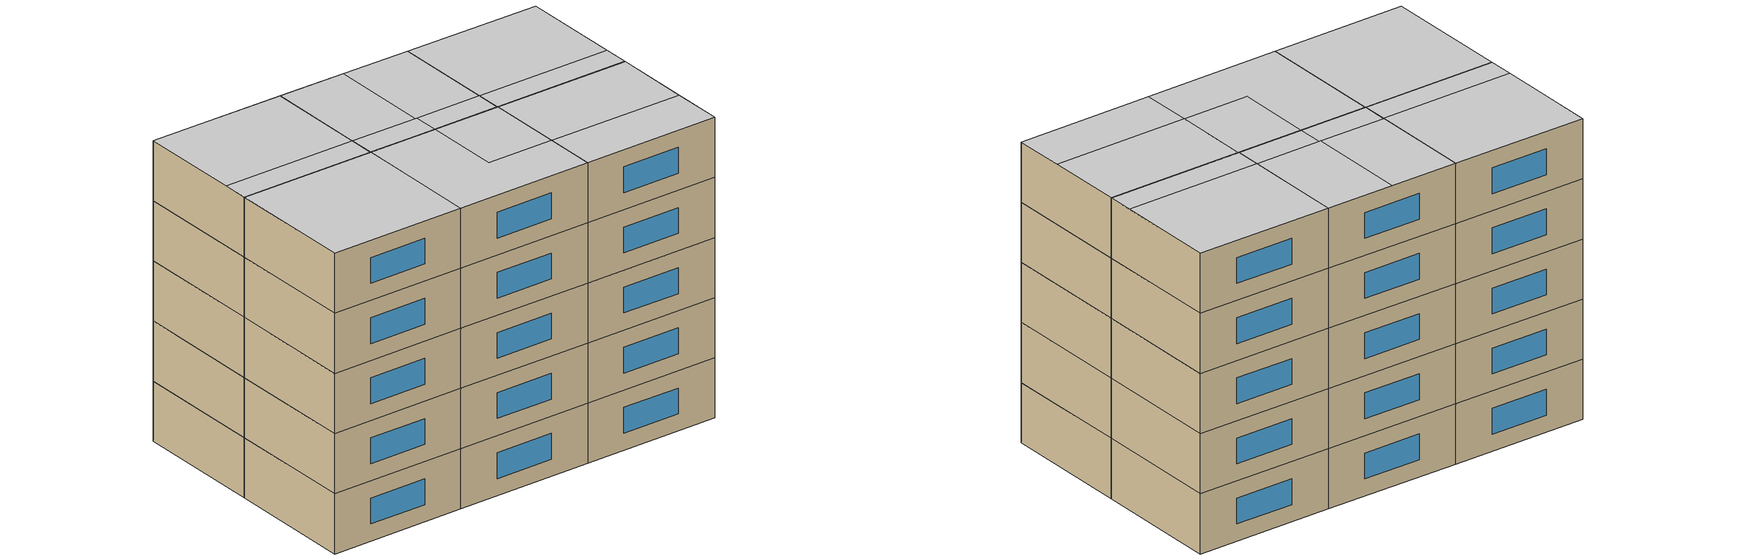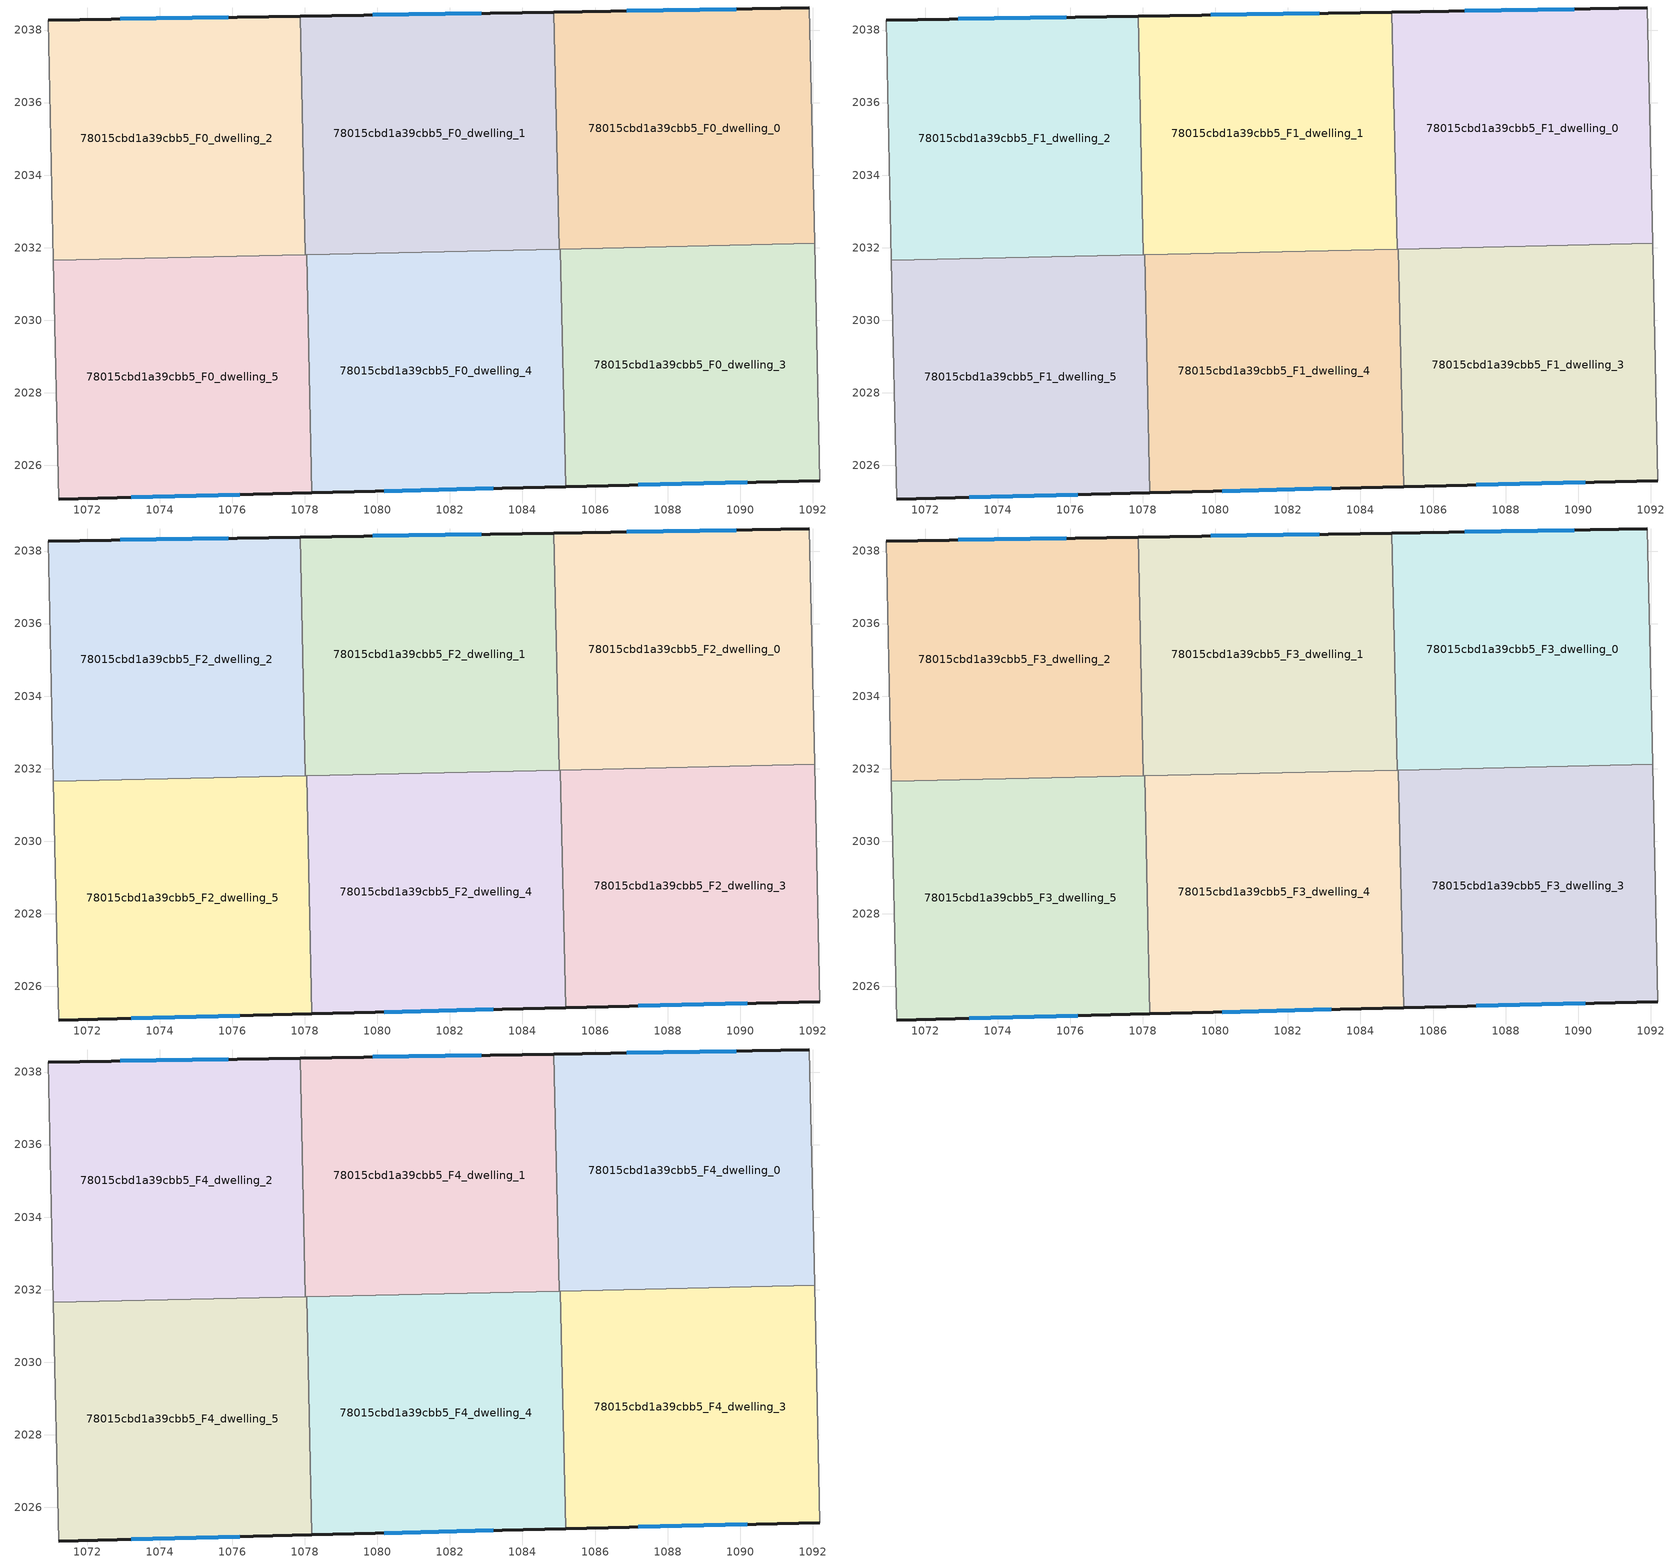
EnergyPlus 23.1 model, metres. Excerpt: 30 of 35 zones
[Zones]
78015cbd1a39cbb5_F0_dwelling_0
 floor ground (EU_floor_Construction): 1091.91,2038.61 1092.06,2032.12 1085.01,2031.96 1084.87,2038.5 z0
 wall outside (EU_wall_Construction): 1091.91,2038.61 1084.87,2038.5 z0:3
 wall adiabatic (EU_wall_Construction): 1092.06,2032.12 1091.91,2038.61 z0:3
 wall to 78015cbd1a39cbb5_F0_dwelling_1 (EU_wall_Construction): 1084.87,2038.5 1085.01,2031.96 z0:3
 wall to 78015cbd1a39cbb5_F0_dwelling_3 (EU_wall_Construction): 1085.05,2031.96 1092.06,2032.12 z0:3
 wall to 78015cbd1a39cbb5_F0_dwelling_4 (EU_wall_Construction): 1085.01,2031.96 1085.05,2031.96 z0:3
 window (EU_Window_Construction): 1089.9,2038.58 1086.88,2038.53 z0.86:2.14
78015cbd1a39cbb5_F0_dwelling_1
 floor ground (EU_floor_Construction): 1084.87,2038.5 1085.01,2031.96 1078.02,2031.8 1077.87,2038.39 z0
 wall outside (EU_wall_Construction): 1084.87,2038.5 1077.87,2038.39 z0:3
 wall to 78015cbd1a39cbb5_F0_dwelling_2 (EU_wall_Construction): 1077.87,2038.39 1078.02,2031.8 z0:3
 wall to 78015cbd1a39cbb5_F0_dwelling_4 (EU_wall_Construction): 1078.05,2031.81 1085.01,2031.96 z0:3
 wall to 78015cbd1a39cbb5_F0_dwelling_5 (EU_wall_Construction): 1078.02,2031.8 1078.05,2031.8 z0:3
 window (EU_Window_Construction): 1082.87,2038.46 1079.87,2038.42 z0.86:2.14
78015cbd1a39cbb5_F0_dwelling_2
 floor ground (EU_floor_Construction): 1077.87,2038.39 1078.02,2031.8 1071.07,2031.65 1070.92,2038.28 z0
 wall outside (EU_wall_Construction): 1077.87,2038.39 1070.92,2038.28 z0:3
 wall to 78015cbd1a39cbb5_F0_dwelling_5 (EU_wall_Construction): 1071.07,2031.65 1078.02,2031.8 z0:3
 wall adiabatic (EU_wall_Construction): 1070.92,2038.28 1071.07,2031.65 z0:3
 window (EU_Window_Construction): 1075.89,2038.35 1072.91,2038.31 z0.86:2.14
78015cbd1a39cbb5_F0_dwelling_3
 floor ground (EU_floor_Construction): 1092.06,2032.12 1092.2,2025.58 1085.19,2025.41 1085.04,2031.96 z0
 wall outside (EU_wall_Construction): 1085.19,2025.41 1092.2,2025.58 z0:3
 wall adiabatic (EU_wall_Construction): 1092.2,2025.58 1092.06,2032.12 z0:3
 wall to 78015cbd1a39cbb5_F0_dwelling_4 (EU_wall_Construction): 1085.04,2031.96 1085.19,2025.41 z0:3
 window (EU_Window_Construction): 1087.19,2025.46 1090.2,2025.53 z0.86:2.14
78015cbd1a39cbb5_F0_dwelling_4
 floor ground (EU_floor_Construction): 1085.04,2031.96 1085.19,2025.41 1078.2,2025.24 1078.05,2031.8 z0
 wall outside (EU_wall_Construction): 1078.2,2025.24 1085.19,2025.41 z0:3
 wall to 78015cbd1a39cbb5_F0_dwelling_5 (EU_wall_Construction): 1078.05,2031.8 1078.2,2025.24 z0:3
 window (EU_Window_Construction): 1080.19,2025.29 1083.19,2025.36 z0.86:2.14
78015cbd1a39cbb5_F0_dwelling_5
 floor ground (EU_floor_Construction): 1078.05,2031.8 1078.2,2025.24 1071.21,2025.07 1071.07,2031.65 1078.02,2031.8 z0
 wall outside (EU_wall_Construction): 1071.21,2025.07 1078.2,2025.24 z0:3
 wall adiabatic (EU_wall_Construction): 1071.07,2031.65 1071.21,2025.07 z0:3
 window (EU_Window_Construction): 1073.21,2025.12 1076.2,2025.19 z0.86:2.14
78015cbd1a39cbb5_F1_dwelling_0
 floor to 78015cbd1a39cbb5_F0_dwelling_0 (EU_floor_Construction): 1091.91,2038.61 1092.06,2032.12 1085.01,2031.96 1084.87,2038.5 z3
 wall outside (EU_wall_Construction): 1091.91,2038.61 1084.87,2038.5 z3:6
 wall adiabatic (EU_wall_Construction): 1092.06,2032.12 1091.91,2038.61 z3:6
 wall to 78015cbd1a39cbb5_F1_dwelling_1 (EU_wall_Construction): 1084.87,2038.5 1085.01,2031.96 z3:6
 wall to 78015cbd1a39cbb5_F1_dwelling_3 (EU_wall_Construction): 1085.05,2031.96 1092.06,2032.12 z3:6
 wall to 78015cbd1a39cbb5_F1_dwelling_4 (EU_wall_Construction): 1085.01,2031.96 1085.05,2031.96 z3:6
 window (EU_Window_Construction): 1089.9,2038.58 1086.88,2038.53 z3.86:5.14
78015cbd1a39cbb5_F1_dwelling_1
 floor to 78015cbd1a39cbb5_F0_dwelling_1 (EU_floor_Construction): 1084.87,2038.5 1085.01,2031.96 1078.02,2031.8 1077.87,2038.39 z3
 wall outside (EU_wall_Construction): 1084.87,2038.5 1077.87,2038.39 z3:6
 wall to 78015cbd1a39cbb5_F1_dwelling_2 (EU_wall_Construction): 1077.87,2038.39 1078.02,2031.8 z3:6
 wall to 78015cbd1a39cbb5_F1_dwelling_4 (EU_wall_Construction): 1078.05,2031.81 1085.01,2031.96 z3:6
 wall to 78015cbd1a39cbb5_F1_dwelling_5 (EU_wall_Construction): 1078.02,2031.8 1078.05,2031.8 z3:6
 window (EU_Window_Construction): 1082.87,2038.46 1079.87,2038.42 z3.86:5.14
78015cbd1a39cbb5_F1_dwelling_2
 floor to 78015cbd1a39cbb5_F0_dwelling_2 (EU_floor_Construction): 1077.87,2038.39 1078.02,2031.8 1071.07,2031.65 1070.92,2038.28 z3
 wall outside (EU_wall_Construction): 1077.87,2038.39 1070.92,2038.28 z3:6
 wall to 78015cbd1a39cbb5_F1_dwelling_5 (EU_wall_Construction): 1071.07,2031.65 1078.02,2031.8 z3:6
 wall adiabatic (EU_wall_Construction): 1070.92,2038.28 1071.07,2031.65 z3:6
 window (EU_Window_Construction): 1075.89,2038.35 1072.91,2038.31 z3.86:5.14
78015cbd1a39cbb5_F1_dwelling_3
 floor to 78015cbd1a39cbb5_F0_dwelling_3 (EU_floor_Construction): 1092.06,2032.12 1092.2,2025.58 1085.19,2025.41 1085.04,2031.96 z3
 wall outside (EU_wall_Construction): 1085.19,2025.41 1092.2,2025.58 z3:6
 wall adiabatic (EU_wall_Construction): 1092.2,2025.58 1092.06,2032.12 z3:6
 wall to 78015cbd1a39cbb5_F1_dwelling_4 (EU_wall_Construction): 1085.04,2031.96 1085.19,2025.41 z3:6
 window (EU_Window_Construction): 1087.19,2025.46 1090.2,2025.53 z3.86:5.14
78015cbd1a39cbb5_F1_dwelling_4
 floor to 78015cbd1a39cbb5_F0_dwelling_4 (EU_floor_Construction): 1085.04,2031.96 1085.19,2025.41 1078.2,2025.24 1078.05,2031.8 z3
 wall outside (EU_wall_Construction): 1078.2,2025.24 1085.19,2025.41 z3:6
 wall to 78015cbd1a39cbb5_F1_dwelling_5 (EU_wall_Construction): 1078.05,2031.8 1078.2,2025.24 z3:6
 window (EU_Window_Construction): 1080.19,2025.29 1083.19,2025.36 z3.86:5.14
78015cbd1a39cbb5_F1_dwelling_5
 floor to 78015cbd1a39cbb5_F0_dwelling_5 (EU_floor_Construction): 1078.05,2031.8 1078.2,2025.24 1071.21,2025.07 1071.07,2031.65 1078.02,2031.8 z3
 wall outside (EU_wall_Construction): 1071.21,2025.07 1078.2,2025.24 z3:6
 wall adiabatic (EU_wall_Construction): 1071.07,2031.65 1071.21,2025.07 z3:6
 window (EU_Window_Construction): 1073.21,2025.12 1076.2,2025.19 z3.86:5.14
78015cbd1a39cbb5_F2_dwelling_0
 floor to 78015cbd1a39cbb5_F1_dwelling_0 (EU_floor_Construction): 1091.91,2038.61 1092.06,2032.12 1085.01,2031.96 1084.87,2038.5 z6
 wall outside (EU_wall_Construction): 1091.91,2038.61 1084.87,2038.5 z6:9
 wall adiabatic (EU_wall_Construction): 1092.06,2032.12 1091.91,2038.61 z6:9
 wall to 78015cbd1a39cbb5_F2_dwelling_1 (EU_wall_Construction): 1084.87,2038.5 1085.01,2031.96 z6:9
 wall to 78015cbd1a39cbb5_F2_dwelling_3 (EU_wall_Construction): 1085.05,2031.96 1092.06,2032.12 z6:9
 wall to 78015cbd1a39cbb5_F2_dwelling_4 (EU_wall_Construction): 1085.01,2031.96 1085.05,2031.96 z6:9
 window (EU_Window_Construction): 1089.9,2038.58 1086.88,2038.53 z6.86:8.14
78015cbd1a39cbb5_F2_dwelling_1
 floor to 78015cbd1a39cbb5_F1_dwelling_1 (EU_floor_Construction): 1084.87,2038.5 1085.01,2031.96 1078.02,2031.8 1077.87,2038.39 z6
 wall outside (EU_wall_Construction): 1084.87,2038.5 1077.87,2038.39 z6:9
 wall to 78015cbd1a39cbb5_F2_dwelling_2 (EU_wall_Construction): 1077.87,2038.39 1078.02,2031.8 z6:9
 wall to 78015cbd1a39cbb5_F2_dwelling_4 (EU_wall_Construction): 1078.05,2031.81 1085.01,2031.96 z6:9
 wall to 78015cbd1a39cbb5_F2_dwelling_5 (EU_wall_Construction): 1078.02,2031.8 1078.05,2031.8 z6:9
 window (EU_Window_Construction): 1082.87,2038.46 1079.87,2038.42 z6.86:8.14
78015cbd1a39cbb5_F2_dwelling_2
 floor to 78015cbd1a39cbb5_F1_dwelling_2 (EU_floor_Construction): 1077.87,2038.39 1078.02,2031.8 1071.07,2031.65 1070.92,2038.28 z6
 wall outside (EU_wall_Construction): 1077.87,2038.39 1070.92,2038.28 z6:9
 wall to 78015cbd1a39cbb5_F2_dwelling_5 (EU_wall_Construction): 1071.07,2031.65 1078.02,2031.8 z6:9
 wall adiabatic (EU_wall_Construction): 1070.92,2038.28 1071.07,2031.65 z6:9
 window (EU_Window_Construction): 1075.89,2038.35 1072.91,2038.31 z6.86:8.14
78015cbd1a39cbb5_F2_dwelling_3
 floor to 78015cbd1a39cbb5_F1_dwelling_3 (EU_floor_Construction): 1092.06,2032.12 1092.2,2025.58 1085.19,2025.41 1085.04,2031.96 z6
 wall outside (EU_wall_Construction): 1085.19,2025.41 1092.2,2025.58 z6:9
 wall adiabatic (EU_wall_Construction): 1092.2,2025.58 1092.06,2032.12 z6:9
 wall to 78015cbd1a39cbb5_F2_dwelling_4 (EU_wall_Construction): 1085.04,2031.96 1085.19,2025.41 z6:9
 window (EU_Window_Construction): 1087.19,2025.46 1090.2,2025.53 z6.86:8.14
78015cbd1a39cbb5_F2_dwelling_4
 floor to 78015cbd1a39cbb5_F1_dwelling_4 (EU_floor_Construction): 1085.04,2031.96 1085.19,2025.41 1078.2,2025.24 1078.05,2031.8 z6
 wall outside (EU_wall_Construction): 1078.2,2025.24 1085.19,2025.41 z6:9
 wall to 78015cbd1a39cbb5_F2_dwelling_5 (EU_wall_Construction): 1078.05,2031.8 1078.2,2025.24 z6:9
 window (EU_Window_Construction): 1080.19,2025.29 1083.19,2025.36 z6.86:8.14
78015cbd1a39cbb5_F2_dwelling_5
 floor to 78015cbd1a39cbb5_F1_dwelling_5 (EU_floor_Construction): 1078.05,2031.8 1078.2,2025.24 1071.21,2025.07 1071.07,2031.65 1078.02,2031.8 z6
 wall outside (EU_wall_Construction): 1071.21,2025.07 1078.2,2025.24 z6:9
 wall adiabatic (EU_wall_Construction): 1071.07,2031.65 1071.21,2025.07 z6:9
 window (EU_Window_Construction): 1073.21,2025.12 1076.2,2025.19 z6.86:8.14
78015cbd1a39cbb5_F3_dwelling_0
 floor to 78015cbd1a39cbb5_F2_dwelling_0 (EU_floor_Construction): 1091.91,2038.61 1092.06,2032.12 1085.01,2031.96 1084.87,2038.5 z9
 wall outside (EU_wall_Construction): 1091.91,2038.61 1084.87,2038.5 z9:12
 wall adiabatic (EU_wall_Construction): 1092.06,2032.12 1091.91,2038.61 z9:12
 wall to 78015cbd1a39cbb5_F3_dwelling_1 (EU_wall_Construction): 1084.87,2038.5 1085.01,2031.96 z9:12
 wall to 78015cbd1a39cbb5_F3_dwelling_3 (EU_wall_Construction): 1085.05,2031.96 1092.06,2032.12 z9:12
 wall to 78015cbd1a39cbb5_F3_dwelling_4 (EU_wall_Construction): 1085.01,2031.96 1085.05,2031.96 z9:12
 window (EU_Window_Construction): 1089.9,2038.58 1086.88,2038.53 z9.86:11.14
78015cbd1a39cbb5_F3_dwelling_1
 floor to 78015cbd1a39cbb5_F2_dwelling_1 (EU_floor_Construction): 1084.87,2038.5 1085.01,2031.96 1078.02,2031.8 1077.87,2038.39 z9
 wall outside (EU_wall_Construction): 1084.87,2038.5 1077.87,2038.39 z9:12
 wall to 78015cbd1a39cbb5_F3_dwelling_2 (EU_wall_Construction): 1077.87,2038.39 1078.02,2031.8 z9:12
 wall to 78015cbd1a39cbb5_F3_dwelling_4 (EU_wall_Construction): 1078.05,2031.81 1085.01,2031.96 z9:12
 wall to 78015cbd1a39cbb5_F3_dwelling_5 (EU_wall_Construction): 1078.02,2031.8 1078.05,2031.8 z9:12
 window (EU_Window_Construction): 1082.87,2038.46 1079.87,2038.42 z9.86:11.14
78015cbd1a39cbb5_F3_dwelling_2
 floor to 78015cbd1a39cbb5_F2_dwelling_2 (EU_floor_Construction): 1077.87,2038.39 1078.02,2031.8 1071.07,2031.65 1070.92,2038.28 z9
 wall outside (EU_wall_Construction): 1077.87,2038.39 1070.92,2038.28 z9:12
 wall to 78015cbd1a39cbb5_F3_dwelling_5 (EU_wall_Construction): 1071.07,2031.65 1078.02,2031.8 z9:12
 wall adiabatic (EU_wall_Construction): 1070.92,2038.28 1071.07,2031.65 z9:12
 window (EU_Window_Construction): 1075.89,2038.35 1072.91,2038.31 z9.86:11.14
78015cbd1a39cbb5_F3_dwelling_3
 floor to 78015cbd1a39cbb5_F2_dwelling_3 (EU_floor_Construction): 1092.06,2032.12 1092.2,2025.58 1085.19,2025.41 1085.04,2031.96 z9
 wall outside (EU_wall_Construction): 1085.19,2025.41 1092.2,2025.58 z9:12
 wall adiabatic (EU_wall_Construction): 1092.2,2025.58 1092.06,2032.12 z9:12
 wall to 78015cbd1a39cbb5_F3_dwelling_4 (EU_wall_Construction): 1085.04,2031.96 1085.19,2025.41 z9:12
 window (EU_Window_Construction): 1087.19,2025.46 1090.2,2025.53 z9.86:11.14
78015cbd1a39cbb5_F3_dwelling_4
 floor to 78015cbd1a39cbb5_F2_dwelling_4 (EU_floor_Construction): 1085.04,2031.96 1085.19,2025.41 1078.2,2025.24 1078.05,2031.8 z9
 wall outside (EU_wall_Construction): 1078.2,2025.24 1085.19,2025.41 z9:12
 wall to 78015cbd1a39cbb5_F3_dwelling_5 (EU_wall_Construction): 1078.05,2031.8 1078.2,2025.24 z9:12
 window (EU_Window_Construction): 1080.19,2025.29 1083.19,2025.36 z9.86:11.14
78015cbd1a39cbb5_F3_dwelling_5
 floor to 78015cbd1a39cbb5_F2_dwelling_5 (EU_floor_Construction): 1078.05,2031.8 1078.2,2025.24 1071.21,2025.07 1071.07,2031.65 1078.02,2031.8 z9
 wall outside (EU_wall_Construction): 1071.21,2025.07 1078.2,2025.24 z9:12
 wall adiabatic (EU_wall_Construction): 1071.07,2031.65 1071.21,2025.07 z9:12
 window (EU_Window_Construction): 1073.21,2025.12 1076.2,2025.19 z9.86:11.14
78015cbd1a39cbb5_F4_dwelling_0
 floor to 78015cbd1a39cbb5_F3_dwelling_0 (EU_floor_Construction): 1091.91,2038.61 1092.06,2032.12 1085.01,2031.96 1084.87,2038.5 z12
 wall outside (EU_wall_Construction): 1091.91,2038.61 1084.87,2038.5 z12:15
 wall adiabatic (EU_wall_Construction): 1092.06,2032.12 1091.91,2038.61 z12:15
 wall to 78015cbd1a39cbb5_F4_dwelling_1 (EU_wall_Construction): 1084.87,2038.5 1085.01,2031.96 z12:15
 wall to 78015cbd1a39cbb5_F4_dwelling_3 (EU_wall_Construction): 1085.05,2031.96 1092.06,2032.12 z12:15
 wall to 78015cbd1a39cbb5_F4_dwelling_4 (EU_wall_Construction): 1085.01,2031.96 1085.05,2031.96 z12:15
 window (EU_Window_Construction): 1089.9,2038.58 1086.88,2038.53 z12.86:14.14
 ceiling to 78015cbd1a39cbb5_F5_dwelling_0 (EU_floor_Construction): 1092.03,2033.43 1091.91,2038.61 1084.87,2038.5 1084.98,2033.27 z15
 ceiling to 78015cbd1a39cbb5_F5_dwelling_2 (EU_floor_Construction): 1092.06,2032.12 1092.03,2033.43 1084.98,2033.27 1085.01,2031.96 z15
78015cbd1a39cbb5_F4_dwelling_1
 floor to 78015cbd1a39cbb5_F3_dwelling_1 (EU_floor_Construction): 1084.87,2038.5 1085.01,2031.96 1078.02,2031.8 1077.87,2038.39 z12
 wall outside (EU_wall_Construction): 1084.87,2038.5 1077.87,2038.39 z12:15
 wall to 78015cbd1a39cbb5_F4_dwelling_2 (EU_wall_Construction): 1077.87,2038.39 1078.02,2031.8 z12:15
 wall to 78015cbd1a39cbb5_F4_dwelling_4 (EU_wall_Construction): 1078.05,2031.81 1085.01,2031.96 z12:15
 wall to 78015cbd1a39cbb5_F4_dwelling_5 (EU_wall_Construction): 1078.02,2031.8 1078.05,2031.8 z12:15
 window (EU_Window_Construction): 1082.87,2038.46 1079.87,2038.42 z12.86:14.14
 ceiling to 78015cbd1a39cbb5_F5_dwelling_3 (EU_floor_Construction): 1081.56,2031.88 1081.53,2033.2 1078.02,2033.12 1078.05,2031.81 z15
 ceiling to 78015cbd1a39cbb5_F5_dwelling_1 (EU_floor_Construction): 1081.47,2033.19 1081.35,2038.44 1077.87,2038.39 1077.99,2033.12 1078.02,2033.12 z15
 ceiling adiabatic (EU_roof_Construction): 1078.05,2031.81 1078.02,2033.12 1077.99,2033.12 1078.02,2031.8 z15; 1084.98,2033.27 1084.87,2038.5 1077.87,2038.39 1081.35,2038.44 1081.47,2033.19 z15
 ceiling to 78015cbd1a39cbb5_F5_dwelling_2 (EU_floor_Construction): 1085.01,2031.96 1084.98,2033.27 1081.53,2033.2 1081.56,2031.88 z15
78015cbd1a39cbb5_F4_dwelling_2
 floor to 78015cbd1a39cbb5_F3_dwelling_2 (EU_floor_Construction): 1077.87,2038.39 1078.02,2031.8 1071.07,2031.65 1070.92,2038.28 z12
 wall outside (EU_wall_Construction): 1077.87,2038.39 1070.92,2038.28 z12:15
 wall to 78015cbd1a39cbb5_F4_dwelling_5 (EU_wall_Construction): 1071.07,2031.65 1078.02,2031.8 z12:15
 wall adiabatic (EU_wall_Construction): 1070.92,2038.28 1071.07,2031.65 z12:15
 window (EU_Window_Construction): 1075.89,2038.35 1072.91,2038.31 z12.86:14.14
 ceiling to 78015cbd1a39cbb5_F5_dwelling_1 (EU_floor_Construction): 1077.99,2033.12 1077.87,2038.39 1070.92,2038.28 1071.04,2032.96 z15
 ceiling adiabatic (EU_roof_Construction): 1078.02,2031.8 1077.99,2033.12 1071.04,2032.96 1071.07,2031.65 z15
78015cbd1a39cbb5_F4_dwelling_3
 floor to 78015cbd1a39cbb5_F3_dwelling_3 (EU_floor_Construction): 1092.06,2032.12 1092.2,2025.58 1085.19,2025.41 1085.04,2031.96 z12
 wall outside (EU_wall_Construction): 1085.19,2025.41 1092.2,2025.58 z12:15
 wall adiabatic (EU_wall_Construction): 1092.2,2025.58 1092.06,2032.12 z12:15
 wall to 78015cbd1a39cbb5_F4_dwelling_4 (EU_wall_Construction): 1085.04,2031.96 1085.19,2025.41 z12:15
 window (EU_Window_Construction): 1087.19,2025.46 1090.2,2025.53 z12.86:14.14
 ceiling to 78015cbd1a39cbb5_F5_dwelling_2 (EU_floor_Construction): 1092.14,2028.18 1092.06,2032.12 1085.04,2031.96 1085.13,2028.03 z15
 ceiling to 78015cbd1a39cbb5_F5_dwelling_3 (EU_floor_Construction): 1092.2,2025.58 1092.14,2028.18 1085.13,2028.03 1085.19,2025.41 z15
78015cbd1a39cbb5_F4_dwelling_4
 floor to 78015cbd1a39cbb5_F3_dwelling_4 (EU_floor_Construction): 1085.04,2031.96 1085.19,2025.41 1078.2,2025.24 1078.05,2031.8 z12
 wall outside (EU_wall_Construction): 1078.2,2025.24 1085.19,2025.41 z12:15
 wall to 78015cbd1a39cbb5_F4_dwelling_5 (EU_wall_Construction): 1078.05,2031.8 1078.2,2025.24 z12:15
 window (EU_Window_Construction): 1080.19,2025.29 1083.19,2025.36 z12.86:14.14
 ceiling to 78015cbd1a39cbb5_F5_dwelling_3 (EU_floor_Construction): 1085.19,2025.41 1085.13,2028.03 1081.65,2027.95 1081.56,2031.88 1078.05,2031.81 1078.2,2025.24 z15
 ceiling to 78015cbd1a39cbb5_F5_dwelling_2 (EU_floor_Construction): 1085.13,2028.03 1085.05,2031.96 1081.56,2031.88 1081.65,2027.95 z15
78015cbd1a39cbb5_F4_dwelling_5
 floor to 78015cbd1a39cbb5_F3_dwelling_5 (EU_floor_Construction): 1078.05,2031.8 1078.2,2025.24 1071.21,2025.07 1071.07,2031.65 1078.02,2031.8 z12
 wall outside (EU_wall_Construction): 1071.21,2025.07 1078.2,2025.24 z12:15
 wall adiabatic (EU_wall_Construction): 1071.07,2031.65 1071.21,2025.07 z12:15
 window (EU_Window_Construction): 1073.21,2025.12 1076.2,2025.19 z12.86:14.14
 ceiling adiabatic (EU_roof_Construction): 1078.2,2025.24 1078.05,2031.8 1078.02,2031.8 1071.07,2031.65 1071.21,2025.07 z15
[Building]
EU S2 Campaign: North Axis=0; Terrain=City; Solar Distribution=FullExterior
[Site:Location]
Helsinki-Vantaa.AP: Latitude=60.317; Longitude=24.963; Time Zone=2; Elevation=54.6
[SizingPeriod:WeatherFileDays]
AnnualSizingPeriod: Begin Month=1; Begin Day of Month=1; End Month=12; End Day of Month=31; Day of Week for Start Day=Monday; Use Weather File Daylight Saving Period=No; Use Weather File Rain and Snow Indicators=No
[MATERIAL]
EU_InternalMass_Material: Roughness=MediumRough; Thickness=0.1; Conductivity=1; Density=1800; Specific Heat=900; Thermal Absorptance=0.9; Solar Absorptance=0.7; Visible Absorptance=0.7
[MATERIAL:NOMASS] Roughness=MediumRough; Thermal Absorptance=0.9; Solar Absorptance=0.7; Visible Absorptance=0.7
Name | Thermal Resistance
EU_wall_NoMass | 1.10183
EU_roof_NoMass; EU_floor_NoMass | 1.70606
[WINDOWMATERIAL:SIMPLEGLAZINGSYSTEM]
EU_Window_SimpleGlazing: UFactor=3.11035; Solar Heat Gain Coefficient=0.8; Visible Transmittance=0.8
[CONSTRUCTION]
EU_wall_Construction: EU_wall_NoMass
EU_roof_Construction: EU_roof_NoMass
EU_floor_Construction: EU_floor_NoMass
EU_Window_Construction: EU_Window_SimpleGlazing
EU_InternalMass_Construction: EU_InternalMass_Material
[ZONE] Type=1; Multiplier=1; Ceiling Height=autocalculate; Floor Area=autocalculate; Part of Total Floor Area=Yes
Name | Volume
78015cbd1a39cbb5_F0_dwelling_0; 78015cbd1a39cbb5_F1_dwelling_0; 78015cbd1a39cbb5_F2_dwelling_0; 78015cbd1a39cbb5_F3_dwelling_0; 78015cbd1a39cbb5_F4_dwelling_0 | 137.71
78015cbd1a39cbb5_F0_dwelling_1; 78015cbd1a39cbb5_F1_dwelling_1; 78015cbd1a39cbb5_F2_dwelling_1; 78015cbd1a39cbb5_F3_dwelling_1; 78015cbd1a39cbb5_F4_dwelling_1 | 137.718
78015cbd1a39cbb5_F0_dwelling_2; 78015cbd1a39cbb5_F1_dwelling_2; 78015cbd1a39cbb5_F2_dwelling_2; 78015cbd1a39cbb5_F3_dwelling_2; 78015cbd1a39cbb5_F4_dwelling_2 | 137.72
78015cbd1a39cbb5_F0_dwelling_3; 78015cbd1a39cbb5_F1_dwelling_3; 78015cbd1a39cbb5_F2_dwelling_3; 78015cbd1a39cbb5_F3_dwelling_3; 78015cbd1a39cbb5_F4_dwelling_3 | 137.709
78015cbd1a39cbb5_F0_dwelling_4; 78015cbd1a39cbb5_F1_dwelling_4; 78015cbd1a39cbb5_F2_dwelling_4; 78015cbd1a39cbb5_F3_dwelling_4; 78015cbd1a39cbb5_F4_dwelling_4 | 137.712
78015cbd1a39cbb5_F0_dwelling_5; 78015cbd1a39cbb5_F1_dwelling_5; 78015cbd1a39cbb5_F2_dwelling_5; 78015cbd1a39cbb5_F3_dwelling_5; 78015cbd1a39cbb5_F4_dwelling_5 | 137.725
[INTERNALMASS] Construction=EU_InternalMass_Construction
Name | Zone or ZoneList | Surface Area
78015cbd1a39cbb5_F0_dwelling_0_EU_InternalMass | 78015cbd1a39cbb5_F0_dwelling_0 | 45.9036
78015cbd1a39cbb5_F0_dwelling_1_EU_InternalMass | 78015cbd1a39cbb5_F0_dwelling_1 | 45.9058
78015cbd1a39cbb5_F0_dwelling_2_EU_InternalMass | 78015cbd1a39cbb5_F0_dwelling_2 | 45.9069
78015cbd1a39cbb5_F0_dwelling_3_EU_InternalMass | 78015cbd1a39cbb5_F0_dwelling_3 | 45.9034
78015cbd1a39cbb5_F0_dwelling_4_EU_InternalMass | 78015cbd1a39cbb5_F0_dwelling_4 | 45.9036
78015cbd1a39cbb5_F0_dwelling_5_EU_InternalMass | 78015cbd1a39cbb5_F0_dwelling_5 | 45.9104
78015cbd1a39cbb5_F1_dwelling_0_EU_InternalMass | 78015cbd1a39cbb5_F1_dwelling_0 | 45.9036
78015cbd1a39cbb5_F1_dwelling_1_EU_InternalMass | 78015cbd1a39cbb5_F1_dwelling_1 | 45.9058
78015cbd1a39cbb5_F1_dwelling_2_EU_InternalMass | 78015cbd1a39cbb5_F1_dwelling_2 | 45.9069
78015cbd1a39cbb5_F1_dwelling_3_EU_InternalMass | 78015cbd1a39cbb5_F1_dwelling_3 | 45.9034
78015cbd1a39cbb5_F1_dwelling_4_EU_InternalMass | 78015cbd1a39cbb5_F1_dwelling_4 | 45.9036
78015cbd1a39cbb5_F1_dwelling_5_EU_InternalMass | 78015cbd1a39cbb5_F1_dwelling_5 | 45.9104
78015cbd1a39cbb5_F2_dwelling_0_EU_InternalMass | 78015cbd1a39cbb5_F2_dwelling_0 | 45.9036
78015cbd1a39cbb5_F2_dwelling_1_EU_InternalMass | 78015cbd1a39cbb5_F2_dwelling_1 | 45.9058
78015cbd1a39cbb5_F2_dwelling_2_EU_InternalMass | 78015cbd1a39cbb5_F2_dwelling_2 | 45.9069
78015cbd1a39cbb5_F2_dwelling_3_EU_InternalMass | 78015cbd1a39cbb5_F2_dwelling_3 | 45.9034
78015cbd1a39cbb5_F2_dwelling_4_EU_InternalMass | 78015cbd1a39cbb5_F2_dwelling_4 | 45.9036
78015cbd1a39cbb5_F2_dwelling_5_EU_InternalMass | 78015cbd1a39cbb5_F2_dwelling_5 | 45.9104
78015cbd1a39cbb5_F3_dwelling_0_EU_InternalMass | 78015cbd1a39cbb5_F3_dwelling_0 | 45.9036
78015cbd1a39cbb5_F3_dwelling_1_EU_InternalMass | 78015cbd1a39cbb5_F3_dwelling_1 | 45.9058
78015cbd1a39cbb5_F3_dwelling_2_EU_InternalMass | 78015cbd1a39cbb5_F3_dwelling_2 | 45.9069
78015cbd1a39cbb5_F3_dwelling_3_EU_InternalMass | 78015cbd1a39cbb5_F3_dwelling_3 | 45.9034
78015cbd1a39cbb5_F3_dwelling_4_EU_InternalMass | 78015cbd1a39cbb5_F3_dwelling_4 | 45.9036
78015cbd1a39cbb5_F3_dwelling_5_EU_InternalMass | 78015cbd1a39cbb5_F3_dwelling_5 | 45.9104
78015cbd1a39cbb5_F4_dwelling_0_EU_InternalMass | 78015cbd1a39cbb5_F4_dwelling_0 | 45.9036
78015cbd1a39cbb5_F4_dwelling_1_EU_InternalMass | 78015cbd1a39cbb5_F4_dwelling_1 | 45.9058
78015cbd1a39cbb5_F4_dwelling_2_EU_InternalMass | 78015cbd1a39cbb5_F4_dwelling_2 | 45.9069
78015cbd1a39cbb5_F4_dwelling_3_EU_InternalMass | 78015cbd1a39cbb5_F4_dwelling_3 | 45.9034
78015cbd1a39cbb5_F4_dwelling_4_EU_InternalMass | 78015cbd1a39cbb5_F4_dwelling_4 | 45.9036
78015cbd1a39cbb5_F4_dwelling_5_EU_InternalMass | 78015cbd1a39cbb5_F4_dwelling_5 | 45.9104
[OTHEREQUIPMENT] Fuel Type=Electricity; Design Level Calculation Method=Watts/Area; Power per Zone Floor Area=1; Fraction Latent=0; Fraction Radiant=0; Fraction Lost=0; Carbon Dioxide Generation Rate=0; EndUse Subcategory=EU_Step8_InternalGains
Name | Zone or ZoneList or Space or SpaceList | Schedule
EU_Step8_InternalGain_78015cbd1a39cbb5_F0_dwelling_0_f000 | 78015cbd1a39cbb5_F0_dwelling_0 | EU_Step8_GainSchedule_78015cbd1a39cbb5_F0_dwelling_0_f000
EU_Step8_InternalGain_78015cbd1a39cbb5_F0_dwelling_1_f000 | 78015cbd1a39cbb5_F0_dwelling_1 | EU_Step8_GainSchedule_78015cbd1a39cbb5_F0_dwelling_1_f000
EU_Step8_InternalGain_78015cbd1a39cbb5_F0_dwelling_2_f000 | 78015cbd1a39cbb5_F0_dwelling_2 | EU_Step8_GainSchedule_78015cbd1a39cbb5_F0_dwelling_2_f000
EU_Step8_InternalGain_78015cbd1a39cbb5_F0_dwelling_3_f000 | 78015cbd1a39cbb5_F0_dwelling_3 | EU_Step8_GainSchedule_78015cbd1a39cbb5_F0_dwelling_3_f000
EU_Step8_InternalGain_78015cbd1a39cbb5_F0_dwelling_4_f000 | 78015cbd1a39cbb5_F0_dwelling_4 | EU_Step8_GainSchedule_78015cbd1a39cbb5_F0_dwelling_4_f000
EU_Step8_InternalGain_78015cbd1a39cbb5_F0_dwelling_5_f000 | 78015cbd1a39cbb5_F0_dwelling_5 | EU_Step8_GainSchedule_78015cbd1a39cbb5_F0_dwelling_5_f000
EU_Step8_InternalGain_78015cbd1a39cbb5_F1_dwelling_0_f000 | 78015cbd1a39cbb5_F1_dwelling_0 | EU_Step8_GainSchedule_78015cbd1a39cbb5_F1_dwelling_0_f000
EU_Step8_InternalGain_78015cbd1a39cbb5_F1_dwelling_1_f000 | 78015cbd1a39cbb5_F1_dwelling_1 | EU_Step8_GainSchedule_78015cbd1a39cbb5_F1_dwelling_1_f000
EU_Step8_InternalGain_78015cbd1a39cbb5_F1_dwelling_2_f000 | 78015cbd1a39cbb5_F1_dwelling_2 | EU_Step8_GainSchedule_78015cbd1a39cbb5_F1_dwelling_2_f000
EU_Step8_InternalGain_78015cbd1a39cbb5_F1_dwelling_3_f000 | 78015cbd1a39cbb5_F1_dwelling_3 | EU_Step8_GainSchedule_78015cbd1a39cbb5_F1_dwelling_3_f000
EU_Step8_InternalGain_78015cbd1a39cbb5_F1_dwelling_4_f000 | 78015cbd1a39cbb5_F1_dwelling_4 | EU_Step8_GainSchedule_78015cbd1a39cbb5_F1_dwelling_4_f000
EU_Step8_InternalGain_78015cbd1a39cbb5_F1_dwelling_5_f000 | 78015cbd1a39cbb5_F1_dwelling_5 | EU_Step8_GainSchedule_78015cbd1a39cbb5_F1_dwelling_5_f000
EU_Step8_InternalGain_78015cbd1a39cbb5_F2_dwelling_0_f000 | 78015cbd1a39cbb5_F2_dwelling_0 | EU_Step8_GainSchedule_78015cbd1a39cbb5_F2_dwelling_0_f000
EU_Step8_InternalGain_78015cbd1a39cbb5_F2_dwelling_1_f000 | 78015cbd1a39cbb5_F2_dwelling_1 | EU_Step8_GainSchedule_78015cbd1a39cbb5_F2_dwelling_1_f000
EU_Step8_InternalGain_78015cbd1a39cbb5_F2_dwelling_2_f000 | 78015cbd1a39cbb5_F2_dwelling_2 | EU_Step8_GainSchedule_78015cbd1a39cbb5_F2_dwelling_2_f000
EU_Step8_InternalGain_78015cbd1a39cbb5_F2_dwelling_3_f000 | 78015cbd1a39cbb5_F2_dwelling_3 | EU_Step8_GainSchedule_78015cbd1a39cbb5_F2_dwelling_3_f000
EU_Step8_InternalGain_78015cbd1a39cbb5_F2_dwelling_4_f000 | 78015cbd1a39cbb5_F2_dwelling_4 | EU_Step8_GainSchedule_78015cbd1a39cbb5_F2_dwelling_4_f000
EU_Step8_InternalGain_78015cbd1a39cbb5_F2_dwelling_5_f000 | 78015cbd1a39cbb5_F2_dwelling_5 | EU_Step8_GainSchedule_78015cbd1a39cbb5_F2_dwelling_5_f000
EU_Step8_InternalGain_78015cbd1a39cbb5_F3_dwelling_0_f000 | 78015cbd1a39cbb5_F3_dwelling_0 | EU_Step8_GainSchedule_78015cbd1a39cbb5_F3_dwelling_0_f000
EU_Step8_InternalGain_78015cbd1a39cbb5_F3_dwelling_1_f000 | 78015cbd1a39cbb5_F3_dwelling_1 | EU_Step8_GainSchedule_78015cbd1a39cbb5_F3_dwelling_1_f000
EU_Step8_InternalGain_78015cbd1a39cbb5_F3_dwelling_2_f000 | 78015cbd1a39cbb5_F3_dwelling_2 | EU_Step8_GainSchedule_78015cbd1a39cbb5_F3_dwelling_2_f000
EU_Step8_InternalGain_78015cbd1a39cbb5_F3_dwelling_3_f000 | 78015cbd1a39cbb5_F3_dwelling_3 | EU_Step8_GainSchedule_78015cbd1a39cbb5_F3_dwelling_3_f000
EU_Step8_InternalGain_78015cbd1a39cbb5_F3_dwelling_4_f000 | 78015cbd1a39cbb5_F3_dwelling_4 | EU_Step8_GainSchedule_78015cbd1a39cbb5_F3_dwelling_4_f000
EU_Step8_InternalGain_78015cbd1a39cbb5_F3_dwelling_5_f000 | 78015cbd1a39cbb5_F3_dwelling_5 | EU_Step8_GainSchedule_78015cbd1a39cbb5_F3_dwelling_5_f000
EU_Step8_InternalGain_78015cbd1a39cbb5_F4_dwelling_0_f000 | 78015cbd1a39cbb5_F4_dwelling_0 | EU_Step8_GainSchedule_78015cbd1a39cbb5_F4_dwelling_0_f000
EU_Step8_InternalGain_78015cbd1a39cbb5_F4_dwelling_1_f000 | 78015cbd1a39cbb5_F4_dwelling_1 | EU_Step8_GainSchedule_78015cbd1a39cbb5_F4_dwelling_1_f000
EU_Step8_InternalGain_78015cbd1a39cbb5_F4_dwelling_2_f000 | 78015cbd1a39cbb5_F4_dwelling_2 | EU_Step8_GainSchedule_78015cbd1a39cbb5_F4_dwelling_2_f000
EU_Step8_InternalGain_78015cbd1a39cbb5_F4_dwelling_3_f000 | 78015cbd1a39cbb5_F4_dwelling_3 | EU_Step8_GainSchedule_78015cbd1a39cbb5_F4_dwelling_3_f000
EU_Step8_InternalGain_78015cbd1a39cbb5_F4_dwelling_4_f000 | 78015cbd1a39cbb5_F4_dwelling_4 | EU_Step8_GainSchedule_78015cbd1a39cbb5_F4_dwelling_4_f000
EU_Step8_InternalGain_78015cbd1a39cbb5_F4_dwelling_5_f000 | 78015cbd1a39cbb5_F4_dwelling_5 | EU_Step8_GainSchedule_78015cbd1a39cbb5_F4_dwelling_5_f000
[ZONEVENTILATION:DESIGNFLOWRATE] Schedule=EU_AlwaysOn; Design Flow Rate Calculation Method=AirChanges/Hour; Air Changes per Hour=0.756316; Ventilation Type=Natural; Fan Pressure Rise=0; Fan Total Efficiency=1; Constant Term Coefficient=1; Temperature Term Coefficient=0; Velocity Term Coefficient=0; Velocity Squared Term Coefficient=0; Minimum Indoor Temperature=-100; Maximum Indoor Temperature=100; Delta Temperature=-100; Minimum Outdoor Temperature=-100; Maximum Outdoor Temperature=100; Maximum Wind Speed=40
Name | Zone or ZoneList or Space or SpaceList
EU_ConstantAir_78015cbd1a39cbb5_F0_dwelling_0 | 78015cbd1a39cbb5_F0_dwelling_0
EU_ConstantAir_78015cbd1a39cbb5_F0_dwelling_1 | 78015cbd1a39cbb5_F0_dwelling_1
EU_ConstantAir_78015cbd1a39cbb5_F0_dwelling_2 | 78015cbd1a39cbb5_F0_dwelling_2
EU_ConstantAir_78015cbd1a39cbb5_F0_dwelling_3 | 78015cbd1a39cbb5_F0_dwelling_3
EU_ConstantAir_78015cbd1a39cbb5_F0_dwelling_4 | 78015cbd1a39cbb5_F0_dwelling_4
EU_ConstantAir_78015cbd1a39cbb5_F0_dwelling_5 | 78015cbd1a39cbb5_F0_dwelling_5
EU_ConstantAir_78015cbd1a39cbb5_F1_dwelling_0 | 78015cbd1a39cbb5_F1_dwelling_0
EU_ConstantAir_78015cbd1a39cbb5_F1_dwelling_1 | 78015cbd1a39cbb5_F1_dwelling_1
EU_ConstantAir_78015cbd1a39cbb5_F1_dwelling_2 | 78015cbd1a39cbb5_F1_dwelling_2
EU_ConstantAir_78015cbd1a39cbb5_F1_dwelling_3 | 78015cbd1a39cbb5_F1_dwelling_3
EU_ConstantAir_78015cbd1a39cbb5_F1_dwelling_4 | 78015cbd1a39cbb5_F1_dwelling_4
EU_ConstantAir_78015cbd1a39cbb5_F1_dwelling_5 | 78015cbd1a39cbb5_F1_dwelling_5
EU_ConstantAir_78015cbd1a39cbb5_F2_dwelling_0 | 78015cbd1a39cbb5_F2_dwelling_0
EU_ConstantAir_78015cbd1a39cbb5_F2_dwelling_1 | 78015cbd1a39cbb5_F2_dwelling_1
EU_ConstantAir_78015cbd1a39cbb5_F2_dwelling_2 | 78015cbd1a39cbb5_F2_dwelling_2
EU_ConstantAir_78015cbd1a39cbb5_F2_dwelling_3 | 78015cbd1a39cbb5_F2_dwelling_3
EU_ConstantAir_78015cbd1a39cbb5_F2_dwelling_4 | 78015cbd1a39cbb5_F2_dwelling_4
EU_ConstantAir_78015cbd1a39cbb5_F2_dwelling_5 | 78015cbd1a39cbb5_F2_dwelling_5
EU_ConstantAir_78015cbd1a39cbb5_F3_dwelling_0 | 78015cbd1a39cbb5_F3_dwelling_0
EU_ConstantAir_78015cbd1a39cbb5_F3_dwelling_1 | 78015cbd1a39cbb5_F3_dwelling_1
EU_ConstantAir_78015cbd1a39cbb5_F3_dwelling_2 | 78015cbd1a39cbb5_F3_dwelling_2
EU_ConstantAir_78015cbd1a39cbb5_F3_dwelling_3 | 78015cbd1a39cbb5_F3_dwelling_3
EU_ConstantAir_78015cbd1a39cbb5_F3_dwelling_4 | 78015cbd1a39cbb5_F3_dwelling_4
EU_ConstantAir_78015cbd1a39cbb5_F3_dwelling_5 | 78015cbd1a39cbb5_F3_dwelling_5
EU_ConstantAir_78015cbd1a39cbb5_F4_dwelling_0 | 78015cbd1a39cbb5_F4_dwelling_0
EU_ConstantAir_78015cbd1a39cbb5_F4_dwelling_1 | 78015cbd1a39cbb5_F4_dwelling_1
EU_ConstantAir_78015cbd1a39cbb5_F4_dwelling_2 | 78015cbd1a39cbb5_F4_dwelling_2
EU_ConstantAir_78015cbd1a39cbb5_F4_dwelling_3 | 78015cbd1a39cbb5_F4_dwelling_3
EU_ConstantAir_78015cbd1a39cbb5_F4_dwelling_4 | 78015cbd1a39cbb5_F4_dwelling_4
EU_ConstantAir_78015cbd1a39cbb5_F4_dwelling_5 | 78015cbd1a39cbb5_F4_dwelling_5
[HVACTEMPLATE:THERMOSTAT] Constant Heating Setpoint=20; Constant Cooling Setpoint=50
EU_HeatOnly_78015cbd1a39cbb5_F0_dwelling_0; EU_HeatOnly_78015cbd1a39cbb5_F0_dwelling_1; EU_HeatOnly_78015cbd1a39cbb5_F0_dwelling_2; EU_HeatOnly_78015cbd1a39cbb5_F0_dwelling_3; EU_HeatOnly_78015cbd1a39cbb5_F0_dwelling_4; EU_HeatOnly_78015cbd1a39cbb5_F0_dwelling_5; EU_HeatOnly_78015cbd1a39cbb5_F1_dwelling_0; EU_HeatOnly_78015cbd1a39cbb5_F1_dwelling_1; EU_HeatOnly_78015cbd1a39cbb5_F1_dwelling_2; EU_HeatOnly_78015cbd1a39cbb5_F1_dwelling_3; EU_HeatOnly_78015cbd1a39cbb5_F1_dwelling_4; EU_HeatOnly_78015cbd1a39cbb5_F1_dwelling_5; EU_HeatOnly_78015cbd1a39cbb5_F2_dwelling_0; EU_HeatOnly_78015cbd1a39cbb5_F2_dwelling_1; EU_HeatOnly_78015cbd1a39cbb5_F2_dwelling_2; EU_HeatOnly_78015cbd1a39cbb5_F2_dwelling_3; EU_HeatOnly_78015cbd1a39cbb5_F2_dwelling_4; EU_HeatOnly_78015cbd1a39cbb5_F2_dwelling_5; EU_HeatOnly_78015cbd1a39cbb5_F3_dwelling_0; EU_HeatOnly_78015cbd1a39cbb5_F3_dwelling_1; EU_HeatOnly_78015cbd1a39cbb5_F3_dwelling_2; EU_HeatOnly_78015cbd1a39cbb5_F3_dwelling_3; EU_HeatOnly_78015cbd1a39cbb5_F3_dwelling_4; EU_HeatOnly_78015cbd1a39cbb5_F3_dwelling_5; EU_HeatOnly_78015cbd1a39cbb5_F4_dwelling_0; EU_HeatOnly_78015cbd1a39cbb5_F4_dwelling_1; EU_HeatOnly_78015cbd1a39cbb5_F4_dwelling_2; EU_HeatOnly_78015cbd1a39cbb5_F4_dwelling_3; EU_HeatOnly_78015cbd1a39cbb5_F4_dwelling_4; EU_HeatOnly_78015cbd1a39cbb5_F4_dwelling_5; EU_HeatOnly_78015cbd1a39cbb5_F5_dwelling_0; EU_HeatOnly_78015cbd1a39cbb5_F5_dwelling_1; EU_HeatOnly_78015cbd1a39cbb5_F5_dwelling_2; EU_HeatOnly_78015cbd1a39cbb5_F5_dwelling_3
[HVACTEMPLATE:ZONE:IDEALLOADSAIRSYSTEM] System Availability Schedule=EU_AlwaysOn; Maximum Heating Supply Air Temperature=50; Minimum Cooling Supply Air Temperature=13; Maximum Heating Supply Air Humidity Ratio=0.0156; Minimum Cooling Supply Air Humidity Ratio=0.0077; Heating Limit=NoLimit; Cooling Limit=NoLimit; Heating Availability Schedule=EU_AlwaysOn; Cooling Availability Schedule=EU_CoolingOff; Dehumidification Control Type=ConstantSensibleHeatRatio; Cooling Sensible Heat Ratio=0.7; Dehumidification Setpoint=60; Humidification Control Type=None; Humidification Setpoint=30; Outdoor Air Method=None; Outdoor Air Flow Rate per Person=0.00944; Outdoor Air Flow Rate per Zone Floor Area=0; Outdoor Air Flow Rate per Zone=0; Demand Controlled Ventilation Type=None; Outdoor Air Economizer Type=NoEconomizer; Heat Recovery Type=None; Sensible Heat Recovery Effectiveness=0.7; Latent Heat Recovery Effectiveness=0.65
Name | Template Thermostat
78015cbd1a39cbb5_F0_dwelling_0 | EU_HeatOnly_78015cbd1a39cbb5_F0_dwelling_0
78015cbd1a39cbb5_F0_dwelling_1 | EU_HeatOnly_78015cbd1a39cbb5_F0_dwelling_1
78015cbd1a39cbb5_F0_dwelling_2 | EU_HeatOnly_78015cbd1a39cbb5_F0_dwelling_2
78015cbd1a39cbb5_F0_dwelling_3 | EU_HeatOnly_78015cbd1a39cbb5_F0_dwelling_3
78015cbd1a39cbb5_F0_dwelling_4 | EU_HeatOnly_78015cbd1a39cbb5_F0_dwelling_4
78015cbd1a39cbb5_F0_dwelling_5 | EU_HeatOnly_78015cbd1a39cbb5_F0_dwelling_5
78015cbd1a39cbb5_F1_dwelling_0 | EU_HeatOnly_78015cbd1a39cbb5_F1_dwelling_0
78015cbd1a39cbb5_F1_dwelling_1 | EU_HeatOnly_78015cbd1a39cbb5_F1_dwelling_1
78015cbd1a39cbb5_F1_dwelling_2 | EU_HeatOnly_78015cbd1a39cbb5_F1_dwelling_2
78015cbd1a39cbb5_F1_dwelling_3 | EU_HeatOnly_78015cbd1a39cbb5_F1_dwelling_3
78015cbd1a39cbb5_F1_dwelling_4 | EU_HeatOnly_78015cbd1a39cbb5_F1_dwelling_4
78015cbd1a39cbb5_F1_dwelling_5 | EU_HeatOnly_78015cbd1a39cbb5_F1_dwelling_5
78015cbd1a39cbb5_F2_dwelling_0 | EU_HeatOnly_78015cbd1a39cbb5_F2_dwelling_0
78015cbd1a39cbb5_F2_dwelling_1 | EU_HeatOnly_78015cbd1a39cbb5_F2_dwelling_1
78015cbd1a39cbb5_F2_dwelling_2 | EU_HeatOnly_78015cbd1a39cbb5_F2_dwelling_2
78015cbd1a39cbb5_F2_dwelling_3 | EU_HeatOnly_78015cbd1a39cbb5_F2_dwelling_3
78015cbd1a39cbb5_F2_dwelling_4 | EU_HeatOnly_78015cbd1a39cbb5_F2_dwelling_4
78015cbd1a39cbb5_F2_dwelling_5 | EU_HeatOnly_78015cbd1a39cbb5_F2_dwelling_5
78015cbd1a39cbb5_F3_dwelling_0 | EU_HeatOnly_78015cbd1a39cbb5_F3_dwelling_0
78015cbd1a39cbb5_F3_dwelling_1 | EU_HeatOnly_78015cbd1a39cbb5_F3_dwelling_1
78015cbd1a39cbb5_F3_dwelling_2 | EU_HeatOnly_78015cbd1a39cbb5_F3_dwelling_2
78015cbd1a39cbb5_F3_dwelling_3 | EU_HeatOnly_78015cbd1a39cbb5_F3_dwelling_3
78015cbd1a39cbb5_F3_dwelling_4 | EU_HeatOnly_78015cbd1a39cbb5_F3_dwelling_4
78015cbd1a39cbb5_F3_dwelling_5 | EU_HeatOnly_78015cbd1a39cbb5_F3_dwelling_5
78015cbd1a39cbb5_F4_dwelling_0 | EU_HeatOnly_78015cbd1a39cbb5_F4_dwelling_0
78015cbd1a39cbb5_F4_dwelling_1 | EU_HeatOnly_78015cbd1a39cbb5_F4_dwelling_1
78015cbd1a39cbb5_F4_dwelling_2 | EU_HeatOnly_78015cbd1a39cbb5_F4_dwelling_2
78015cbd1a39cbb5_F4_dwelling_3 | EU_HeatOnly_78015cbd1a39cbb5_F4_dwelling_3
78015cbd1a39cbb5_F4_dwelling_4 | EU_HeatOnly_78015cbd1a39cbb5_F4_dwelling_4
78015cbd1a39cbb5_F4_dwelling_5 | EU_HeatOnly_78015cbd1a39cbb5_F4_dwelling_5
[SIZING:ZONE] Zone Cooling Design Supply Air Temperature Input Method=SupplyAirTemperature; Zone Cooling Design Supply Air Temperature=13; Zone Heating Design Supply Air Temperature Input Method=SupplyAirTemperature; Zone Heating Design Supply Air Temperature=50; Zone Cooling Design Supply Air Humidity Ratio=0.008; Zone Heating Design Supply Air Humidity Ratio=0.008; Cooling Design Air Flow Method=DesignDay; Cooling Design Air Flow Rate=0; Cooling Minimum Air Flow per Zone Floor Area=0.000762; Cooling Minimum Air Flow=0; Cooling Minimum Air Flow Fraction=0.2; Heating Design Air Flow Method=DesignDay; Heating Design Air Flow Rate=0; Heating Maximum Air Flow per Zone Floor Area=0.002032; Heating Maximum Air Flow=0.141576; Heating Maximum Air Flow Fraction=0.3; Account for Dedicated Outdoor Air System=No; Dedicated Outdoor Air System Control Strategy=NeutralSupplyAir; Dedicated Outdoor Air Low Setpoint Temperature for Design=autosize; Dedicated Outdoor Air High Setpoint Temperature for Design=autosize; Zone Load Sizing Method=Sensible Load Only No Latent Load; Zone Latent Cooling Design Supply Air Humidity Ratio Input Method=HumidityRatioDifference; Zone Cooling Design Supply Air Humidity Ratio Difference=0.005; Zone Latent Heating Design Supply Air Humidity Ratio Input Method=HumidityRatioDifference; Zone Humidification Design Supply Air Humidity Ratio Difference=0.005
78015cbd1a39cbb5_F0_dwelling_0; 78015cbd1a39cbb5_F0_dwelling_1; 78015cbd1a39cbb5_F0_dwelling_2; 78015cbd1a39cbb5_F0_dwelling_3; 78015cbd1a39cbb5_F0_dwelling_4; 78015cbd1a39cbb5_F0_dwelling_5; 78015cbd1a39cbb5_F1_dwelling_0; 78015cbd1a39cbb5_F1_dwelling_1; 78015cbd1a39cbb5_F1_dwelling_2; 78015cbd1a39cbb5_F1_dwelling_3; 78015cbd1a39cbb5_F1_dwelling_4; 78015cbd1a39cbb5_F1_dwelling_5; 78015cbd1a39cbb5_F2_dwelling_0; 78015cbd1a39cbb5_F2_dwelling_1; 78015cbd1a39cbb5_F2_dwelling_2; 78015cbd1a39cbb5_F2_dwelling_3; 78015cbd1a39cbb5_F2_dwelling_4; 78015cbd1a39cbb5_F2_dwelling_5; 78015cbd1a39cbb5_F3_dwelling_0; 78015cbd1a39cbb5_F3_dwelling_1; 78015cbd1a39cbb5_F3_dwelling_2; 78015cbd1a39cbb5_F3_dwelling_3; 78015cbd1a39cbb5_F3_dwelling_4; 78015cbd1a39cbb5_F3_dwelling_5; 78015cbd1a39cbb5_F4_dwelling_0; 78015cbd1a39cbb5_F4_dwelling_1; 78015cbd1a39cbb5_F4_dwelling_2; 78015cbd1a39cbb5_F4_dwelling_3; 78015cbd1a39cbb5_F4_dwelling_4; 78015cbd1a39cbb5_F4_dwelling_5
[SCHEDULE:CONSTANT]
Name | Hourly Value
EU_AlwaysOn | 1
EU_CoolingOff | 0
[SCHEDULE:FILE] Column Number=1; Rows to Skip at Top=0; Number of Hours of Data=8760; Column Separator=Comma; Interpolate to Timestep=No; Minutes per Item=60; Adjust Schedule for Daylight Savings=Yes
Name | File
EU_Step8_GainSchedule_78015cbd1a39cbb5_F0_dwelling_0_f000 | ../../schedules/78015cbd1a39cbb5/78015cbd1a39cbb5_F0_dwelling_0_f000_gain.csv
EU_Step8_GainSchedule_78015cbd1a39cbb5_F0_dwelling_1_f000 | ../../schedules/78015cbd1a39cbb5/78015cbd1a39cbb5_F0_dwelling_1_f000_gain.csv
EU_Step8_GainSchedule_78015cbd1a39cbb5_F0_dwelling_2_f000 | ../../schedules/78015cbd1a39cbb5/78015cbd1a39cbb5_F0_dwelling_2_f000_gain.csv
EU_Step8_GainSchedule_78015cbd1a39cbb5_F0_dwelling_3_f000 | ../../schedules/78015cbd1a39cbb5/78015cbd1a39cbb5_F0_dwelling_3_f000_gain.csv
EU_Step8_GainSchedule_78015cbd1a39cbb5_F0_dwelling_4_f000 | ../../schedules/78015cbd1a39cbb5/78015cbd1a39cbb5_F0_dwelling_4_f000_gain.csv
EU_Step8_GainSchedule_78015cbd1a39cbb5_F0_dwelling_5_f000 | ../../schedules/78015cbd1a39cbb5/78015cbd1a39cbb5_F0_dwelling_5_f000_gain.csv
EU_Step8_GainSchedule_78015cbd1a39cbb5_F1_dwelling_0_f000 | ../../schedules/78015cbd1a39cbb5/78015cbd1a39cbb5_F1_dwelling_0_f000_gain.csv
EU_Step8_GainSchedule_78015cbd1a39cbb5_F1_dwelling_1_f000 | ../../schedules/78015cbd1a39cbb5/78015cbd1a39cbb5_F1_dwelling_1_f000_gain.csv
EU_Step8_GainSchedule_78015cbd1a39cbb5_F1_dwelling_2_f000 | ../../schedules/78015cbd1a39cbb5/78015cbd1a39cbb5_F1_dwelling_2_f000_gain.csv
EU_Step8_GainSchedule_78015cbd1a39cbb5_F1_dwelling_3_f000 | ../../schedules/78015cbd1a39cbb5/78015cbd1a39cbb5_F1_dwelling_3_f000_gain.csv
EU_Step8_GainSchedule_78015cbd1a39cbb5_F1_dwelling_4_f000 | ../../schedules/78015cbd1a39cbb5/78015cbd1a39cbb5_F1_dwelling_4_f000_gain.csv
EU_Step8_GainSchedule_78015cbd1a39cbb5_F1_dwelling_5_f000 | ../../schedules/78015cbd1a39cbb5/78015cbd1a39cbb5_F1_dwelling_5_f000_gain.csv
EU_Step8_GainSchedule_78015cbd1a39cbb5_F2_dwelling_0_f000 | ../../schedules/78015cbd1a39cbb5/78015cbd1a39cbb5_F2_dwelling_0_f000_gain.csv
EU_Step8_GainSchedule_78015cbd1a39cbb5_F2_dwelling_1_f000 | ../../schedules/78015cbd1a39cbb5/78015cbd1a39cbb5_F2_dwelling_1_f000_gain.csv
EU_Step8_GainSchedule_78015cbd1a39cbb5_F2_dwelling_2_f000 | ../../schedules/78015cbd1a39cbb5/78015cbd1a39cbb5_F2_dwelling_2_f000_gain.csv
EU_Step8_GainSchedule_78015cbd1a39cbb5_F2_dwelling_3_f000 | ../../schedules/78015cbd1a39cbb5/78015cbd1a39cbb5_F2_dwelling_3_f000_gain.csv
EU_Step8_GainSchedule_78015cbd1a39cbb5_F2_dwelling_4_f000 | ../../schedules/78015cbd1a39cbb5/78015cbd1a39cbb5_F2_dwelling_4_f000_gain.csv
EU_Step8_GainSchedule_78015cbd1a39cbb5_F2_dwelling_5_f000 | ../../schedules/78015cbd1a39cbb5/78015cbd1a39cbb5_F2_dwelling_5_f000_gain.csv
EU_Step8_GainSchedule_78015cbd1a39cbb5_F3_dwelling_0_f000 | ../../schedules/78015cbd1a39cbb5/78015cbd1a39cbb5_F3_dwelling_0_f000_gain.csv
EU_Step8_GainSchedule_78015cbd1a39cbb5_F3_dwelling_1_f000 | ../../schedules/78015cbd1a39cbb5/78015cbd1a39cbb5_F3_dwelling_1_f000_gain.csv
EU_Step8_GainSchedule_78015cbd1a39cbb5_F3_dwelling_2_f000 | ../../schedules/78015cbd1a39cbb5/78015cbd1a39cbb5_F3_dwelling_2_f000_gain.csv
EU_Step8_GainSchedule_78015cbd1a39cbb5_F3_dwelling_3_f000 | ../../schedules/78015cbd1a39cbb5/78015cbd1a39cbb5_F3_dwelling_3_f000_gain.csv
EU_Step8_GainSchedule_78015cbd1a39cbb5_F3_dwelling_4_f000 | ../../schedules/78015cbd1a39cbb5/78015cbd1a39cbb5_F3_dwelling_4_f000_gain.csv
EU_Step8_GainSchedule_78015cbd1a39cbb5_F3_dwelling_5_f000 | ../../schedules/78015cbd1a39cbb5/78015cbd1a39cbb5_F3_dwelling_5_f000_gain.csv
EU_Step8_GainSchedule_78015cbd1a39cbb5_F4_dwelling_0_f000 | ../../schedules/78015cbd1a39cbb5/78015cbd1a39cbb5_F4_dwelling_0_f000_gain.csv
EU_Step8_GainSchedule_78015cbd1a39cbb5_F4_dwelling_1_f000 | ../../schedules/78015cbd1a39cbb5/78015cbd1a39cbb5_F4_dwelling_1_f000_gain.csv
EU_Step8_GainSchedule_78015cbd1a39cbb5_F4_dwelling_2_f000 | ../../schedules/78015cbd1a39cbb5/78015cbd1a39cbb5_F4_dwelling_2_f000_gain.csv
EU_Step8_GainSchedule_78015cbd1a39cbb5_F4_dwelling_3_f000 | ../../schedules/78015cbd1a39cbb5/78015cbd1a39cbb5_F4_dwelling_3_f000_gain.csv
EU_Step8_GainSchedule_78015cbd1a39cbb5_F4_dwelling_4_f000 | ../../schedules/78015cbd1a39cbb5/78015cbd1a39cbb5_F4_dwelling_4_f000_gain.csv
EU_Step8_GainSchedule_78015cbd1a39cbb5_F4_dwelling_5_f000 | ../../schedules/78015cbd1a39cbb5/78015cbd1a39cbb5_F4_dwelling_5_f000_gain.csv
